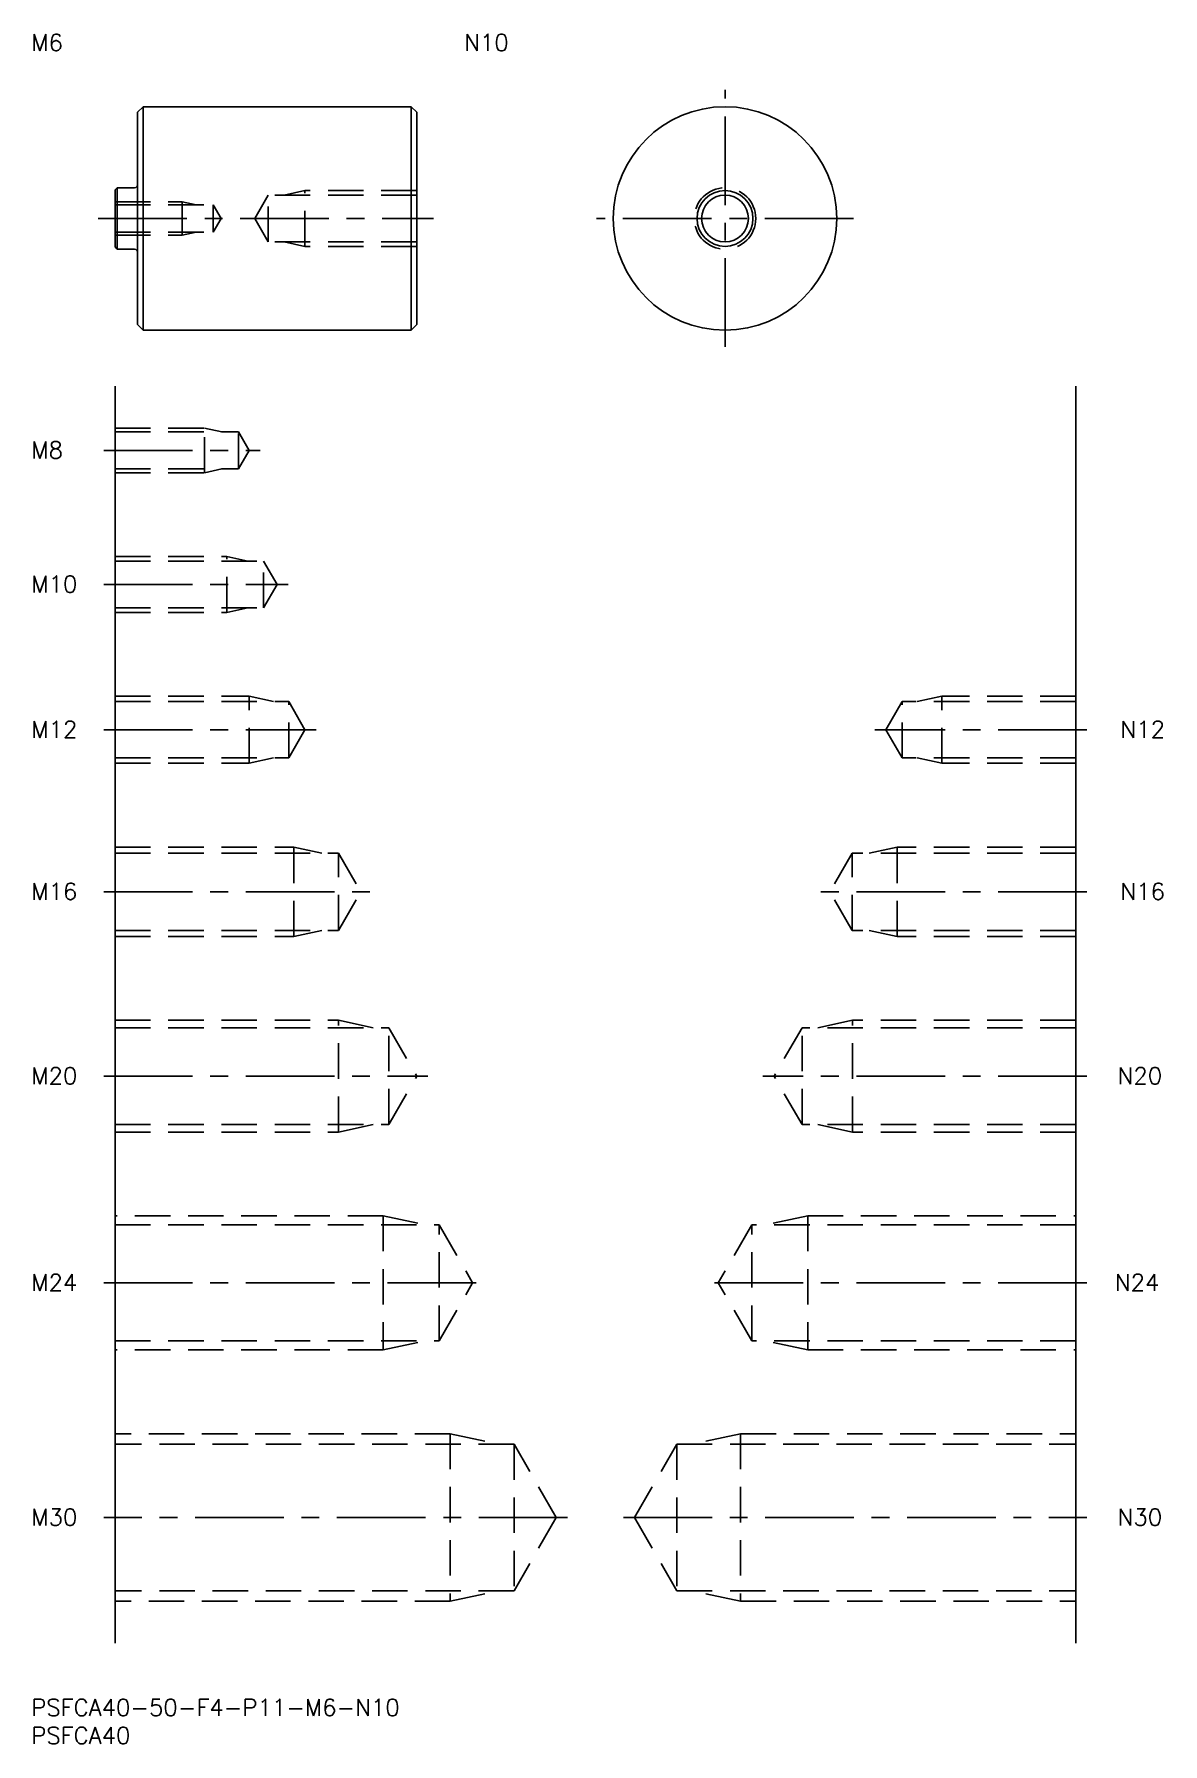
# Model space of a CAD drawing. Extents: x 1 to 203, y -8 to 298.
import ezdxf

# ---------------------------------------------------------------- set-up
doc = ezdxf.new("R2010")
doc.units = 0
doc.header["$LTSCALE"] = 0.5
doc.linetypes.add('CENTER', pattern=[50.8, 31.75, -6.35, 6.35, -6.35])
doc.linetypes.add('DASHED', pattern=[19.05, 12.7, -6.35])
for name, color, linetype in [('MSM_CENTER', 1, 'CENTER'), ('MSM_CONTINUOUS', 7, 'CONTINUOUS'), ('MSM_DASHED', 4, 'DASHED'), ('MSM_NARROW', 5, 'CONTINUOUS'), ('MSM_PART_NUMBER', 7, 'CONTINUOUS')]:
    doc.layers.add(name, color=color, linetype=linetype)
doc.styles.get("Standard").update_dxf_attribs({"font": 'txt.shx', "height": 3, "bigfont": 'bigfont.shx'})

# ---------------------------------------------------------------- blocks, each defined once
blk = doc.blocks.new('*U4')
at = {"layer": 'MSM_PART_NUMBER'}
blk.add_text('PSFCA40-50-F4-P11-M6-N10', height=3, dxfattribs=at).set_placement((0, -3))
blk = doc.blocks.new('*U5')
at = {"layer": 'MSM_PART_NUMBER'}
blk.add_text('PSFCA40', height=3, dxfattribs=at).set_placement((0, -8))
blk = doc.blocks.new('*U6')
at = {"layer": 'MSM_PART_NUMBER'}
blk.add_text('M30', height=3, dxfattribs=at).set_placement((0, 31.06))
blk = doc.blocks.new('*U7')
at = {"layer": 'MSM_PART_NUMBER'}
blk.add_text('M24', height=3, dxfattribs=at).set_placement((0, 73.06))
blk = doc.blocks.new('*U8')
at = {"layer": 'MSM_PART_NUMBER'}
blk.add_text('M20', height=3, dxfattribs=at).set_placement((0, 110.06))
blk = doc.blocks.new('*U9')
at = {"layer": 'MSM_PART_NUMBER'}
blk.add_text('M16', height=3, dxfattribs=at).set_placement((0, 143.06))
blk = doc.blocks.new('*U10')
at = {"layer": 'MSM_PART_NUMBER'}
blk.add_text('M12', height=3, dxfattribs=at).set_placement((0, 172.06))
blk = doc.blocks.new('*U11')
at = {"layer": 'MSM_PART_NUMBER'}
blk.add_text('M10', height=3, dxfattribs=at).set_placement((0, 198.06))
blk = doc.blocks.new('*U12')
at = {"layer": 'MSM_PART_NUMBER'}
blk.add_text('M8', height=3, dxfattribs=at).set_placement((0, 222.06))
blk = doc.blocks.new('*U13')
at = {"layer": 'MSM_PART_NUMBER'}
blk.add_text('M6', height=3, dxfattribs=at).set_placement((0, 294.99))
blk = doc.blocks.new('*U14')
at = {"layer": 'MSM_PART_NUMBER'}
blk.add_text('N30', height=3, dxfattribs=at).set_placement((194.5, 31.06))
blk = doc.blocks.new('*U15')
at = {"layer": 'MSM_PART_NUMBER'}
blk.add_text('N24', height=3, dxfattribs=at).set_placement((194, 73.06))
blk = doc.blocks.new('*U16')
at = {"layer": 'MSM_PART_NUMBER'}
blk.add_text('N20', height=3, dxfattribs=at).set_placement((194.5, 110.06))
blk = doc.blocks.new('*U17')
at = {"layer": 'MSM_PART_NUMBER'}
blk.add_text('N16', height=3, dxfattribs=at).set_placement((195, 143.06))
blk = doc.blocks.new('*U18')
at = {"layer": 'MSM_PART_NUMBER'}
blk.add_text('N12', height=3, dxfattribs=at).set_placement((195, 172.06))
blk = doc.blocks.new('*U19')
at = {"layer": 'MSM_PART_NUMBER'}
blk.add_text('N10', height=3, dxfattribs=at).set_placement((77.5, 294.99))

msp = doc.modelspace()

# ---------------------------------------------------------------- linework, layer by layer
at = {"layer": 'MSM_CENTER'}
for p, q in [((124.2, 242), (124.2, 288)), ((12, 265), (72, 265)), ((147.2, 265), (101.2, 265)), ((13, 223.5), (41, 223.5)), ((13, 199.5), (46, 199.5)), ((13, 173.5), (51, 173.5)), ((189, 173.5), (151, 173.5)), ((13, 144.5), (61, 144.5)), ((189, 144.5), (141, 144.5)), ((13, 111.5), (71, 111.5)), ((189, 111.5), (131, 111.5)), ((13, 74.5), (81, 74.5)), ((189, 74.5), (121, 74.5)), ((96, 32.5), (13, 32.5)), ((106, 32.5), (189, 32.5))]:
    msp.add_line(p, q, dxfattribs=at)
at = {"layer": 'MSM_CONTINUOUS'}
for p, q in [((20, 285), (19, 284)), ((20, 285), (20, 245)), ((20, 285), (68, 285)), ((68, 285), (68, 245)), ((68, 285), (69, 284)), ((19, 284), (19, 246)), ((69, 284), (69, 246)), ((15.4, 270.5), (15, 270.1)), ((15, 259.9), (15, 270.1)), ((18.5, 270.5), (15.4, 270.5)), ((15.4, 270.5), (15.4, 259.5)), ((15.4, 259.5), (15, 259.9)), ((18.5, 259.5), (15.4, 259.5)), ((20, 245), (19, 246)), ((20, 245), (68, 245)), ((69, 246), (68, 245)), ((15, 235), (15, 10)), ((187, 235), (187, 10))]:
    msp.add_line(p, q, dxfattribs=at)
for radius in [20, 4.19]:
    msp.add_circle((124.2, 265), radius, dxfattribs=at)
for centre, start, end in [((18.5, 271), 270, 0), ((18.5, 259), 0, 90)]:
    msp.add_arc(centre, 0.5, start, end, dxfattribs=at)
at = {"layer": 'MSM_DASHED'}
for p, q in [((49, 270), (45.25, 269.19)), ((49, 260), (49, 270)), ((69, 270), (49, 270)), ((15, 268), (27, 268)), ((15, 267.46), (32.58, 267.46)), ((27, 262), (27, 268)), ((27, 268), (29.5, 267.46)), ((32.58, 262.54), (32.58, 267.46)), ((32.58, 267.46), (34, 265)), ((42.42, 269.19), (40, 265)), ((42.42, 260.81), (42.42, 269.19)), ((69, 269.19), (42.42, 269.19)), ((32.58, 262.54), (34, 265)), ((42.42, 260.81), (40, 265)), ((15, 262.54), (32.58, 262.54)), ((15, 262), (27, 262)), ((27, 262), (29.5, 262.54)), ((69, 260.81), (42.42, 260.81)), ((49, 260), (45.25, 260.81)), ((69, 260), (49, 260)), ((15, 227.5), (31, 227.5)), ((15, 226.82), (37.08, 226.82)), ((31, 219.5), (31, 227.5)), ((31, 227.5), (34.12, 226.82)), ((37.08, 220.18), (37.08, 226.82)), ((37.08, 226.82), (39, 223.5)), ((37.08, 220.18), (39, 223.5)), ((15, 220.18), (37.08, 220.18)), ((15, 219.5), (31, 219.5)), ((31, 219.5), (34.12, 220.18)), ((15, 204.5), (35, 204.5)), ((15, 203.69), (41.58, 203.69)), ((35, 194.5), (35, 204.5)), ((35, 204.5), (38.75, 203.69)), ((41.58, 195.31), (41.58, 203.69)), ((41.58, 203.69), (44, 199.5)), ((41.58, 195.31), (44, 199.5)), ((15, 195.31), (41.58, 195.31)), ((15, 194.5), (35, 194.5)), ((35, 194.5), (38.75, 195.31)), ((15, 179.5), (39, 179.5)), ((15, 178.55), (46.08, 178.55)), ((39, 167.5), (39, 179.5)), ((39, 179.5), (43.37, 178.55)), ((46.08, 168.45), (46.08, 178.55)), ((46.08, 178.55), (49, 173.5)), ((155.92, 178.55), (153, 173.5)), ((155.92, 168.45), (155.92, 178.55)), ((187, 178.55), (155.92, 178.55)), ((163, 179.5), (158.62, 178.55)), ((163, 167.5), (163, 179.5)), ((187, 179.5), (163, 179.5)), ((46.08, 168.45), (49, 173.5)), ((155.92, 168.45), (153, 173.5)), ((15, 168.45), (46.08, 168.45)), ((39, 167.5), (43.37, 168.45)), ((187, 168.45), (155.92, 168.45)), ((163, 167.5), (158.62, 168.45)), ((15, 167.5), (39, 167.5)), ((187, 167.5), (163, 167.5)), ((15, 152.5), (47, 152.5)), ((15, 151.42), (55.01, 151.42)), ((47, 136.5), (47, 152.5)), ((47, 152.5), (52, 151.42)), ((55.01, 137.58), (55.01, 151.42)), ((55.01, 151.42), (59, 144.5)), ((146.99, 151.42), (143, 144.5)), ((146.99, 137.58), (146.99, 151.42)), ((187, 151.42), (146.99, 151.42)), ((155, 152.5), (150, 151.42)), ((155, 136.5), (155, 152.5)), ((187, 152.5), (155, 152.5)), ((55.01, 137.58), (59, 144.5)), ((146.99, 137.58), (143, 144.5)), ((15, 137.58), (55.01, 137.58)), ((15, 136.5), (47, 136.5)), ((47, 136.5), (52, 137.58)), ((187, 137.58), (146.99, 137.58)), ((155, 136.5), (150, 137.58)), ((187, 136.5), (155, 136.5)), ((15, 121.5), (55, 121.5)), ((15, 120.15), (64.01, 120.15)), ((55, 101.5), (55, 121.5)), ((55, 121.5), (61.25, 120.15)), ((64.01, 120.15), (69, 111.5)), ((64.01, 102.85), (64.01, 120.15)), ((137.99, 120.15), (133, 111.5)), ((187, 120.15), (137.99, 120.15)), ((137.99, 102.85), (137.99, 120.15)), ((147, 121.5), (140.75, 120.15)), ((187, 121.5), (147, 121.5)), ((147, 101.5), (147, 121.5)), ((64.01, 102.85), (69, 111.5)), ((137.99, 102.85), (133, 111.5)), ((15, 102.85), (64.01, 102.85)), ((15, 101.5), (55, 101.5)), ((55, 101.5), (61.25, 102.85)), ((187, 102.85), (137.99, 102.85)), ((147, 101.5), (140.75, 102.85)), ((187, 101.5), (147, 101.5)), ((63, 86.5), (15, 86.5)), ((63, 86.5), (70.5, 84.88)), ((63, 86.5), (63, 62.5)), ((139, 86.5), (131.5, 84.88)), ((139, 86.5), (187, 86.5)), ((139, 86.5), (139, 62.5)), ((15, 84.88), (73.01, 84.88)), ((73.01, 64.12), (73.01, 84.88)), ((73.01, 84.88), (79, 74.5)), ((128.99, 84.88), (123, 74.5)), ((128.99, 64.12), (128.99, 84.88)), ((187, 84.88), (128.99, 84.88)), ((73.01, 64.12), (79, 74.5)), ((128.99, 64.12), (123, 74.5)), ((15, 64.12), (73.01, 64.12)), ((63, 62.5), (15, 62.5)), ((63, 62.5), (70.5, 64.12)), ((187, 64.12), (128.99, 64.12)), ((139, 62.5), (131.5, 64.12)), ((139, 62.5), (187, 62.5)), ((75, 47.5), (15, 47.5)), ((75, 47.5), (75, 17.5)), ((75, 47.5), (83.75, 45.61)), ((127, 47.5), (118.25, 45.61)), ((127, 47.5), (187, 47.5)), ((127, 47.5), (127, 17.5)), ((86.43, 45.61), (15, 45.61)), ((86.43, 45.61), (86.43, 19.39)), ((94, 32.5), (86.43, 45.61)), ((108, 32.5), (115.57, 45.61)), ((115.57, 45.61), (187, 45.61)), ((115.57, 45.61), (115.57, 19.39)), ((94, 32.5), (86.43, 19.39)), ((108, 32.5), (115.57, 19.39)), ((86.43, 19.39), (15, 19.39)), ((75, 17.5), (83.75, 19.39)), ((115.57, 19.39), (187, 19.39)), ((127, 17.5), (118.25, 19.39)), ((75, 17.5), (15, 17.5)), ((127, 17.5), (187, 17.5))]:
    msp.add_line(p, q, dxfattribs=at)
msp.add_circle((124.2, 265), 5.5, dxfattribs=at)
at = {"layer": 'MSM_NARROW'}
msp.add_circle((124.2, 265), 5, dxfattribs=at)

# ---------------------------------------------------------------- block references
at = {"layer": 'MSM_CONTINUOUS'}
for name in ['*U13', '*U19', '*U12', '*U11', '*U10', '*U18', '*U9', '*U17', '*U8', '*U16', '*U7', '*U15', '*U6', '*U14', '*U4', '*U5']:
    msp.add_blockref(name, (0, 0), dxfattribs=at)

doc.saveas('drawing.dxf')
